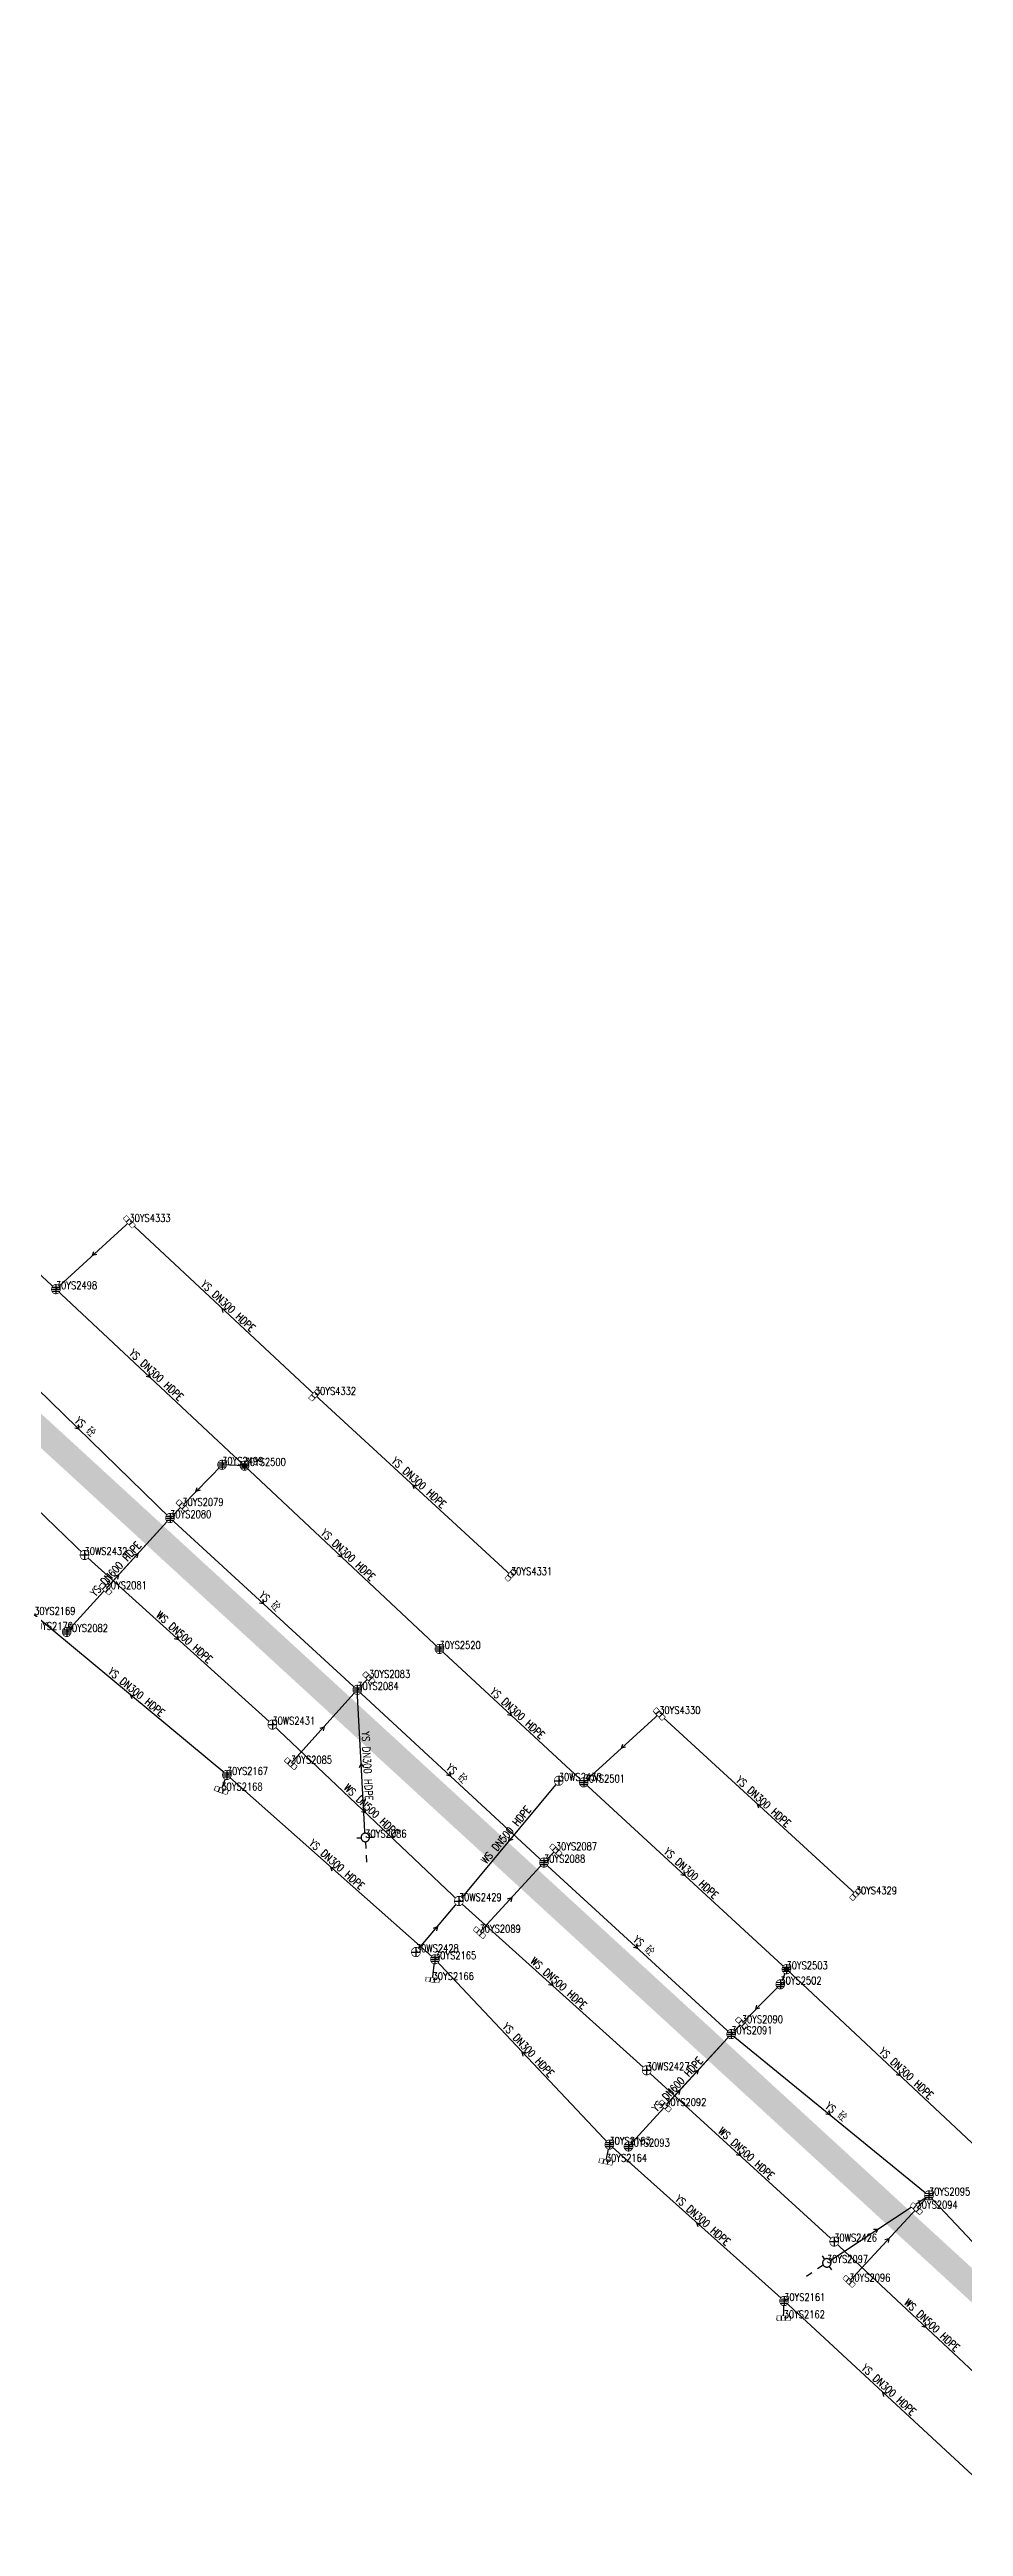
# Model space of a CAD drawing. Extents: x 78813 to 99477, y 2421021 to 2448125.
# Drawn here: x 87465.2 to 87573.1, y 2432624.8 to 2432917.2 of the extents above; entities that cross this region are included whole.
import ezdxf
from ezdxf.enums import TextEntityAlignment as Align

# ---------------------------------------------------------------- set-up
doc = ezdxf.new("R2010")
doc.units = 0
doc.set_wipeout_variables(frame=1)
doc.layers.get('0').update_dxf_attribs({"linetype": 'CONTINUOUS'})
for name, color, linetype in [('DX_WS', 16, 'CONTINUOUS'), ('DX_YS', 42, 'CONTINUOUS'), ('道路', 5, 'CONTINUOUS')]:
    doc.layers.add(name, color=color, linetype=linetype)
for name, color, linetype, true_color in [('WSLINE', 7, 'CONTINUOUS', 0x7f0000), ('YSANNEXE', 7, 'CONTINUOUS', 0xcc9900), ('YSLINE', 7, 'CONTINUOUS', 0xcc9900)]:
    doc.layers.add(name, color=color, linetype=linetype, true_color=true_color)
doc.styles.add('CcNameZT', font='txt.SHX', dxfattribs={"width": 0.8, "bigfont": 'HZTXT.SHX'})
doc.styles.get("Standard").update_dxf_attribs({"font": 'txt.shx', "bigfont": 'hztxt.shx'})

# ---------------------------------------------------------------- blocks, each defined once
blk = doc.blocks.new('PS污水井')
blk.add_lwpolyline([(1, 0), (1, 0.07), (0.99, 0.14), (0.98, 0.21), (0.96, 0.28), (0.94, 0.34), (0.91, 0.41), (0.88, 0.47), (0.85, 0.53), (0.81, 0.59), (0.77, 0.64), (0.72, 0.69), (0.67, 0.74), (0.62, 0.79), (0.56, 0.83), (0.5, 0.87), (0.44, 0.9), (0.37, 0.93), (0.31, 0.95), (0.24, 0.97), (0.17, 0.98), (0.1, 0.99), (0.03, 1), (-0.03, 1), (-0.1, 0.99), (-0.17, 0.98), (-0.24, 0.97), (-0.31, 0.95), (-0.37, 0.93), (-0.44, 0.9), (-0.5, 0.87), (-0.56, 0.83), (-0.62, 0.79), (-0.67, 0.74), (-0.72, 0.69), (-0.77, 0.64), (-0.81, 0.59), (-0.85, 0.53), (-0.88, 0.47), (-0.91, 0.41), (-0.94, 0.34), (-0.96, 0.28), (-0.98, 0.21), (-0.99, 0.14), (-1, 0.07), (-1, 0), (-1, -0.07), (-0.99, -0.14), (-0.98, -0.21), (-0.96, -0.28), (-0.94, -0.34), (-0.91, -0.41), (-0.88, -0.47), (-0.85, -0.53), (-0.81, -0.59), (-0.77, -0.64), (-0.72, -0.69), (-0.67, -0.74), (-0.62, -0.79), (-0.56, -0.83), (-0.5, -0.87), (-0.44, -0.9), (-0.37, -0.93), (-0.31, -0.95), (-0.24, -0.97), (-0.17, -0.98), (-0.1, -0.99), (-0.03, -1), (0.03, -1), (0.1, -0.99), (0.17, -0.98), (0.24, -0.97), (0.31, -0.95), (0.37, -0.93), (0.44, -0.9), (0.5, -0.87), (0.56, -0.83), (0.62, -0.79), (0.67, -0.74), (0.72, -0.69), (0.77, -0.64), (0.81, -0.59), (0.85, -0.53), (0.88, -0.47), (0.91, -0.41), (0.94, -0.34), (0.96, -0.28), (0.98, -0.21), (0.99, -0.14), (1, 0)], close=True)
blk.add_wipeout([(1, 0), (1, 0.07), (0.99, 0.14), (0.98, 0.21), (0.96, 0.28), (0.94, 0.34), (0.91, 0.41), (0.88, 0.47), (0.85, 0.53), (0.81, 0.59), (0.77, 0.64), (0.72, 0.69), (0.67, 0.74), (0.62, 0.79), (0.56, 0.83), (0.5, 0.87), (0.44, 0.9), (0.37, 0.93), (0.31, 0.95), (0.24, 0.97), (0.17, 0.98), (0.1, 0.99), (0.03, 1), (-0.03, 1), (-0.1, 0.99), (-0.17, 0.98), (-0.24, 0.97), (-0.31, 0.95), (-0.37, 0.93), (-0.44, 0.9), (-0.5, 0.87), (-0.56, 0.83), (-0.62, 0.79), (-0.67, 0.74), (-0.72, 0.69), (-0.77, 0.64), (-0.81, 0.59), (-0.85, 0.53), (-0.88, 0.47), (-0.91, 0.41), (-0.94, 0.34), (-0.96, 0.28), (-0.98, 0.21), (-0.99, 0.14), (-1, 0.07), (-1, 0), (-1, -0.07), (-0.99, -0.14), (-0.98, -0.21), (-0.96, -0.28), (-0.94, -0.34), (-0.91, -0.41), (-0.88, -0.47), (-0.85, -0.53), (-0.81, -0.59), (-0.77, -0.64), (-0.72, -0.69), (-0.67, -0.74), (-0.62, -0.79), (-0.56, -0.83), (-0.5, -0.87), (-0.44, -0.9), (-0.37, -0.93), (-0.31, -0.95), (-0.24, -0.97), (-0.17, -0.98), (-0.1, -0.99), (-0.03, -1), (0.03, -1), (0.1, -0.99), (0.17, -0.98), (0.24, -0.97), (0.31, -0.95), (0.37, -0.93), (0.44, -0.9), (0.5, -0.87), (0.56, -0.83), (0.62, -0.79), (0.67, -0.74), (0.72, -0.69), (0.77, -0.64), (0.81, -0.59), (0.85, -0.53), (0.88, -0.47), (0.91, -0.41), (0.94, -0.34), (0.96, -0.28), (0.98, -0.21), (0.99, -0.14)])
for p, q in [((-1, 0), (0, 0)), ((0, 1), (0, 0)), ((0, 0), (0, -1)), ((0, 0), (1, 0))]:
    blk.add_line(p, q)
blk = doc.blocks.new('LX')
for p, q in [((-0.866, 0.5), (0, 0)), ((0, 0), (-0.866, -0.5))]:
    blk.add_line(p, q)
blk = doc.blocks.new('PS雨篦')
blk.add_lwpolyline([(-1.5, 0.5), (0, 0.5), (1.5, 0.5), (1.5, -0.5), (0, -0.5), (-1.5, -0.5)], close=True)
blk.add_wipeout([(-1.5, 0.5), (0, 0.5), (1.5, 0.5), (1.5, -0.5), (0, -0.5), (-1.5, -0.5)])
for p, q in [((-0.51, -0.5), (-0.51, 0.5)), ((0.49, -0.5), (0.49, 0.5))]:
    blk.add_line(p, q)
blk = doc.blocks.new('PS雨水井')
blk.add_lwpolyline([(1, 0), (1, 0.07), (0.99, 0.14), (0.98, 0.21), (0.96, 0.28), (0.94, 0.34), (0.91, 0.41), (0.88, 0.47), (0.85, 0.53), (0.81, 0.59), (0.77, 0.64), (0.72, 0.69), (0.67, 0.74), (0.62, 0.79), (0.56, 0.83), (0.5, 0.87), (0.44, 0.9), (0.37, 0.93), (0.31, 0.95), (0.24, 0.97), (0.17, 0.98), (0.1, 0.99), (0.03, 1), (-0.03, 1), (-0.1, 0.99), (-0.17, 0.98), (-0.24, 0.97), (-0.31, 0.95), (-0.37, 0.93), (-0.44, 0.9), (-0.5, 0.87), (-0.56, 0.83), (-0.62, 0.79), (-0.67, 0.74), (-0.72, 0.69), (-0.77, 0.64), (-0.81, 0.59), (-0.85, 0.53), (-0.88, 0.47), (-0.91, 0.41), (-0.94, 0.34), (-0.96, 0.28), (-0.98, 0.21), (-0.99, 0.14), (-1, 0.07), (-1, 0), (-1, -0.07), (-0.99, -0.14), (-0.98, -0.21), (-0.96, -0.28), (-0.94, -0.34), (-0.91, -0.41), (-0.88, -0.47), (-0.85, -0.53), (-0.81, -0.59), (-0.77, -0.64), (-0.72, -0.69), (-0.67, -0.74), (-0.62, -0.79), (-0.56, -0.83), (-0.5, -0.87), (-0.44, -0.9), (-0.37, -0.93), (-0.31, -0.95), (-0.24, -0.97), (-0.17, -0.98), (-0.1, -0.99), (-0.03, -1), (0.03, -1), (0.1, -0.99), (0.17, -0.98), (0.24, -0.97), (0.31, -0.95), (0.37, -0.93), (0.44, -0.9), (0.5, -0.87), (0.56, -0.83), (0.62, -0.79), (0.67, -0.74), (0.72, -0.69), (0.77, -0.64), (0.81, -0.59), (0.85, -0.53), (0.88, -0.47), (0.91, -0.41), (0.94, -0.34), (0.96, -0.28), (0.98, -0.21), (0.99, -0.14), (1, 0)], close=True)
blk.add_wipeout([(1, 0), (1, 0.07), (0.99, 0.14), (0.98, 0.21), (0.96, 0.28), (0.94, 0.34), (0.91, 0.41), (0.88, 0.47), (0.85, 0.53), (0.81, 0.59), (0.77, 0.64), (0.72, 0.69), (0.67, 0.74), (0.62, 0.79), (0.56, 0.83), (0.5, 0.87), (0.44, 0.9), (0.37, 0.93), (0.31, 0.95), (0.24, 0.97), (0.17, 0.98), (0.1, 0.99), (0.03, 1), (-0.03, 1), (-0.1, 0.99), (-0.17, 0.98), (-0.24, 0.97), (-0.31, 0.95), (-0.37, 0.93), (-0.44, 0.9), (-0.5, 0.87), (-0.56, 0.83), (-0.62, 0.79), (-0.67, 0.74), (-0.72, 0.69), (-0.77, 0.64), (-0.81, 0.59), (-0.85, 0.53), (-0.88, 0.47), (-0.91, 0.41), (-0.94, 0.34), (-0.96, 0.28), (-0.98, 0.21), (-0.99, 0.14), (-1, 0.07), (-1, 0), (-1, -0.07), (-0.99, -0.14), (-0.98, -0.21), (-0.96, -0.28), (-0.94, -0.34), (-0.91, -0.41), (-0.88, -0.47), (-0.85, -0.53), (-0.81, -0.59), (-0.77, -0.64), (-0.72, -0.69), (-0.67, -0.74), (-0.62, -0.79), (-0.56, -0.83), (-0.5, -0.87), (-0.44, -0.9), (-0.37, -0.93), (-0.31, -0.95), (-0.24, -0.97), (-0.17, -0.98), (-0.1, -0.99), (-0.03, -1), (0.03, -1), (0.1, -0.99), (0.17, -0.98), (0.24, -0.97), (0.31, -0.95), (0.37, -0.93), (0.44, -0.9), (0.5, -0.87), (0.56, -0.83), (0.62, -0.79), (0.67, -0.74), (0.72, -0.69), (0.77, -0.64), (0.81, -0.59), (0.85, -0.53), (0.88, -0.47), (0.91, -0.41), (0.94, -0.34), (0.96, -0.28), (0.98, -0.21), (0.99, -0.14)])
for p, q in [((-1, 0), (0, 0)), ((-0.88, 0.48), (0, 0.47)), ((0, 1), (0, 0)), ((0, 0.47), (0.88, 0.47)), ((0, 0), (0, -1)), ((0, 0), (1, 0)), ((-0.88, -0.48), (0, -0.48)), ((0, -0.48), (0.88, -0.48))]:
    blk.add_line(p, q)
blk = doc.blocks.new('PS预留口')
blk.add_lwpolyline([(4.2, 0), (5.8, 0)])
blk.add_wipeout([(1, 0), (1, 0.07), (0.99, 0.14), (0.98, 0.21), (0.96, 0.28), (0.94, 0.34), (0.91, 0.41), (0.88, 0.47), (0.85, 0.53), (0.81, 0.59), (0.77, 0.64), (0.72, 0.69), (0.67, 0.74), (0.62, 0.79), (0.56, 0.83), (0.5, 0.87), (0.44, 0.9), (0.37, 0.93), (0.31, 0.95), (0.24, 0.97), (0.17, 0.98), (0.1, 0.99), (0.03, 1), (-0.03, 1), (-0.1, 0.99), (-0.17, 0.98), (-0.24, 0.97), (-0.31, 0.95), (-0.37, 0.93), (-0.44, 0.9), (-0.5, 0.87), (-0.56, 0.83), (-0.62, 0.79), (-0.67, 0.74), (-0.72, 0.69), (-0.77, 0.64), (-0.81, 0.59), (-0.85, 0.53), (-0.88, 0.47), (-0.91, 0.41), (-0.94, 0.34), (-0.96, 0.28), (-0.98, 0.21), (-0.99, 0.14), (-1, 0.07), (-1, 0), (-1, -0.07), (-0.99, -0.14), (-0.98, -0.21), (-0.96, -0.28), (-0.94, -0.34), (-0.91, -0.41), (-0.88, -0.47), (-0.85, -0.53), (-0.81, -0.59), (-0.77, -0.64), (-0.72, -0.69), (-0.67, -0.74), (-0.62, -0.79), (-0.56, -0.83), (-0.5, -0.87), (-0.44, -0.9), (-0.37, -0.93), (-0.31, -0.95), (-0.24, -0.97), (-0.17, -0.98), (-0.1, -0.99), (-0.03, -1), (0.03, -1), (0.1, -0.99), (0.17, -0.98), (0.24, -0.97), (0.31, -0.95), (0.37, -0.93), (0.44, -0.9), (0.5, -0.87), (0.56, -0.83), (0.62, -0.79), (0.67, -0.74), (0.72, -0.69), (0.77, -0.64), (0.81, -0.59), (0.85, -0.53), (0.88, -0.47), (0.91, -0.41), (0.94, -0.34), (0.96, -0.28), (0.98, -0.21), (0.99, -0.14)])
blk.add_line((1, 0), (2.6, 0))
blk.add_lwpolyline([(1, 0), (1, 0.07), (0.99, 0.14), (0.98, 0.21), (0.96, 0.28), (0.94, 0.34), (0.91, 0.41), (0.88, 0.47), (0.85, 0.53), (0.81, 0.59), (0.77, 0.64), (0.72, 0.69), (0.67, 0.74), (0.62, 0.79), (0.56, 0.83), (0.5, 0.87), (0.44, 0.9), (0.37, 0.93), (0.31, 0.95), (0.24, 0.97), (0.17, 0.98), (0.1, 0.99), (0.03, 1), (-0.03, 1), (-0.1, 0.99), (-0.17, 0.98), (-0.24, 0.97), (-0.31, 0.95), (-0.37, 0.93), (-0.44, 0.9), (-0.5, 0.87), (-0.56, 0.83), (-0.62, 0.79), (-0.67, 0.74), (-0.72, 0.69), (-0.77, 0.64), (-0.81, 0.59), (-0.85, 0.53), (-0.88, 0.47), (-0.91, 0.41), (-0.94, 0.34), (-0.96, 0.28), (-0.98, 0.21), (-0.99, 0.14), (-1, 0.07), (-1, 0), (-1, -0.07), (-0.99, -0.14), (-0.98, -0.21), (-0.96, -0.28), (-0.94, -0.34), (-0.91, -0.41), (-0.88, -0.47), (-0.85, -0.53), (-0.81, -0.59), (-0.77, -0.64), (-0.72, -0.69), (-0.67, -0.74), (-0.62, -0.79), (-0.56, -0.83), (-0.5, -0.87), (-0.44, -0.9), (-0.37, -0.93), (-0.31, -0.95), (-0.24, -0.97), (-0.17, -0.98), (-0.1, -0.99), (-0.03, -1), (0.03, -1), (0.1, -0.99), (0.17, -0.98), (0.24, -0.97), (0.31, -0.95), (0.37, -0.93), (0.44, -0.9), (0.5, -0.87), (0.56, -0.83), (0.62, -0.79), (0.67, -0.74), (0.72, -0.69), (0.77, -0.64), (0.81, -0.59), (0.85, -0.53), (0.88, -0.47), (0.91, -0.41), (0.94, -0.34), (0.96, -0.28), (0.98, -0.21), (0.99, -0.14), (1, 0)], close=True)
for points in [[(0, 1), (0, 2)], [(0, -2), (0, -1)]]:
    blk.add_lwpolyline(points)
blk = doc.blocks.new('测量点')
h = blk.add_hatch(color=256)
edge = h.paths.add_edge_path()
edge.add_arc((0, 0), 0.5, 0, 360)
blk.add_circle((0, 0), 0.5)
blk = doc.blocks.new('gc01')
h = blk.add_hatch(color=256)
edge = h.paths.add_edge_path()
edge.add_arc((0, 0), 0.5, 0, 360)
edge.add_arc((0, 0), 0.5, 0, 360)
blk.add_circle((0, 0), 0.5)

msp = doc.modelspace()

# ---------------------------------------------------------------- linework, layer by layer
at = {"layer": 'WSLINE'}
for p, q in [((87447.61, 2432760.51), (87469.34, 2432739.52)), ((87469.34, 2432739.52), (87491.53, 2432719.5)), ((87491.53, 2432719.5), (87513.55, 2432698.67)), ((87525.35, 2432712.87), (87513.55, 2432698.67)), ((87508.48, 2432692.64), (87513.55, 2432698.67)), ((87513.55, 2432698.67), (87535.73, 2432678.69)), ((87535.73, 2432678.69), (87557.88, 2432658.47)), ((87557.88, 2432658.47), (87579.56, 2432638.16))]:
    msp.add_line(p, q, dxfattribs=at)
at = {"layer": 'YSLINE'}
for p, q in [((87441.41, 2432793.48), (87465.96, 2432770.9)), ((87474.64, 2432778.85), (87465.96, 2432770.9)), ((87496.54, 2432758.42), (87474.64, 2432778.85)), ((87465.96, 2432770.9), (87488.24, 2432750.06)), ((87457.93, 2432764.84), (87479.44, 2432743.88)), ((87519.7, 2432737.15), (87496.54, 2432758.42)), ((87485.59, 2432750.17), (87479.44, 2432743.88)), ((87488.24, 2432750.06), (87485.59, 2432750.17)), ((87488.24, 2432750.06), (87511.26, 2432728.43)), ((87480.89, 2432745.32), (87479.44, 2432743.88)), ((87471.83, 2432735.5), (87479.44, 2432743.88)), ((87479.44, 2432743.88), (87501.56, 2432723.6)), ((87486.15, 2432713.56), (87463.4, 2432732.47)), ((87502.93, 2432725.02), (87501.56, 2432723.6)), ((87493.7, 2432714.89), (87501.56, 2432723.6)), ((87502.5, 2432706.17), (87501.56, 2432723.6)), ((87537.21, 2432720.75), (87528.3, 2432712.67)), ((87560.42, 2432699.46), (87537.21, 2432720.75)), ((87485.5, 2432711.73), (87486.15, 2432713.56)), ((87528.3, 2432712.67), (87552.24, 2432690.62)), ((87525, 2432704.67), (87523.6, 2432703.21)), ((87515.99, 2432694.94), (87523.6, 2432703.21)), ((87523.6, 2432703.21), (87545.72, 2432682.96)), ((87510.45, 2432689.35), (87510.73, 2432691.79)), ((87531.33, 2432669.91), (87510.73, 2432691.79)), ((87552.24, 2432690.62), (87551.52, 2432688.83)), ((87552.24, 2432690.62), (87579.13, 2432665.45)), ((87551.52, 2432688.83), (87545.72, 2432682.96)), ((87546.96, 2432684.26), (87545.72, 2432682.96)), ((87537.91, 2432674.47), (87545.72, 2432682.96)), ((87545.72, 2432682.96), (87569.07, 2432663.92)), ((87530.91, 2432667.89), (87531.33, 2432669.91)), ((87551.96, 2432651.45), (87531.33, 2432669.91)), ((87567.59, 2432662.36), (87569.07, 2432663.92)), ((87569.07, 2432663.92), (87589.57, 2432642.04)), ((87551.91, 2432649.42), (87551.96, 2432651.45)), ((87575.26, 2432629.9), (87551.96, 2432651.45))]:
    msp.add_line(p, q, dxfattribs=at)

# ---------------------------------------------------------------- block references
at = {"layer": 'DX_WS', "yscale": 0.5, "zscale": 0.5}
for p, xscale, rotation in [((87480.43, 2432729.51), 0.4999999999871826, 317.9915762995381), ((87502.54, 2432709.08), 0.5000000000878982, 316.8456606964688), ((87519.45, 2432705.77), 0.4999999999526228, 230.3290336375206), ((87511.02, 2432695.65), 0.5000000000087907, 49.84732817702908), ((87524.64, 2432688.68), 0.4999999999871826, 317.9915762995381), ((87546.81, 2432668.58), 0.4999999999256761, 317.4186185119841), ((87568.72, 2432648.31), 0.5000000000878982, 316.8456606964688)]:
    msp.add_blockref('LX', p, dxfattribs=dict(at, xscale=xscale, rotation=rotation))
at = {"layer": 'YSANNEXE', "yscale": 0.5, "zscale": 0.5}
for p, xscale, rotation in [((87470.3, 2432774.87), 0.4999999999172562, 222.3076245014291), ((87485.59, 2432768.63), 0.5000000000109518, 136.9369130337061), ((87477.1, 2432760.48), 0.5000000000878982, 316.8456606964688), ((87468.69, 2432754.36), 0.4999999999800757, 315.6997451186957), ((87508.12, 2432747.79), 0.500000000145689, 137.509870812667), ((87475.64, 2432739.69), 0.4999999998621667, 47.55549698130921), ((87499.75, 2432739.25), 0.5000000000878982, 316.8456606964688), ((87490.5, 2432733.74), 0.4999999999256761, 317.4186185119841), ((87474.78, 2432723.01), 0.5000000001337086, 140.3746597887513), ((87519.78, 2432720.55), 0.4999999999256761, 317.4186185119841), ((87497.63, 2432719.25), 0.5000000000436156, 48.12845479608112), ((87532.75, 2432716.71), 0.4999999999172562, 222.3076245014291), ((87502.03, 2432714.88), 0.5000000000249325, 92.81916281120425), ((87512.58, 2432713.41), 0.4999999999256761, 317.4186185119841), ((87548.82, 2432710.11), 0.500000000145689, 137.509870812667), ((87498.44, 2432702.67), 0.5000000000124648, 138.6557864201895), ((87540.27, 2432701.64), 0.4999999999256761, 317.4186185119841), ((87519.79, 2432699.08), 0.4999999998621667, 47.55549698130921), ((87534.66, 2432693.08), 0.4999999999256761, 317.4186185119841), ((87521.03, 2432680.85), 0.4999999998977985, 133.4991662763766), ((87541.82, 2432678.71), 0.4999999998621667, 47.55549698130921), ((87565.69, 2432678.03), 0.5000000000878982, 316.8456606964688), ((87557.4, 2432673.44), 0.4999999999499777, 320.8563652809367), ((87541.65, 2432660.68), 0.4999999998782457, 138.082828643291), ((87563.04, 2432659.94), 0.499999999879607, 33.23155209558666), ((87564.35, 2432658.84), 0.5000000000658894, 46.98253920664027), ((87563.61, 2432640.67), 0.500000000145689, 137.509870812667)]:
    msp.add_blockref('LX', p, dxfattribs=dict(at, xscale=xscale, rotation=rotation))

# ---------------------------------------------------------------- texts
at = {"layer": 'DX_WS', "style": 'CcNameZT', "width": 0.8}
for rotation, p in [(317.936, (87480.6, 2432729.7, 0.38)), (316.5919, (87502.71, 2432709.27, 0.43)), (50.2823, (87519.26, 2432705.93, 0.71)), (317.9841, (87524.81, 2432688.86, 0.46)), (317.61, (87546.97, 2432668.76, 0.43)), (316.8699, (87568.89, 2432648.5, 0.36))]:
    msp.add_text(' WS DN500 HDPE', height=0.9, rotation=rotation, dxfattribs=at).set_placement(p, align=Align.CENTER)
at = {"layer": 'DX_YS', "style": 'CcNameZT', "width": 0.8}
for s, rotation, p in [(' YS DN300 HDPE', 316.994, (87485.76, 2432768.81, 2.81)), (' YS DN300 HDPE', 316.9195, (87477.28, 2432760.67, 2.76)), (' YS 砼', 315.7244, (87468.86, 2432754.54, 1.89)), (' YS DN300 HDPE', 317.4492, (87508.29, 2432747.97, 2.77)), (' YS DN300 HDPE', 316.7718, (87499.92, 2432739.43, 2.78)), (' YS 砼', 317.4986, (87490.67, 2432733.92, 1.87)), (' YS DN300 HDPE', 320.274, (87474.94, 2432723.2, 2.97)), (' YS DN300 HDPE', 317.227, (87519.95, 2432720.73, 2.62)), (' YS DN300 HDPE', 273.0764, (87502.28, 2432714.9, 2.17)), (' YS 砼', 317.2205, (87512.75, 2432713.59, 1.82)), (' YS DN300 HDPE', 317.4779, (87548.98, 2432710.29, 2.64)), (' YS DN300 HDPE', 317.3548, (87540.44, 2432701.83, 2.69)), (' YS 砼', 317.5263, (87534.83, 2432693.27, 1.83)), (' YS DN300 HDPE', 313.2779, (87521.21, 2432681.02, 2.76)), (' YS DN300 HDPE', 316.8944, (87565.86, 2432678.22, 2.68)), (' YS 砼', 320.8096, (87557.55, 2432673.63, 1.69)), (' YS DN300 HDPE', 318.1872, (87541.81, 2432660.87, 2.95)), (' YS DN300 HDPE', 317.2239, (87563.79, 2432640.86, 3.03))]:
    msp.add_text(s, height=0.9, rotation=rotation, dxfattribs=at).set_placement(p, align=Align.CENTER)
at = {"layer": 'DX_YS', "width": 0.8}
msp.add_text('30YS2169', height=0.9, dxfattribs=at).set_placement((87463.4, 2432732.47, 2.97))

# ---------------------------------------------------------------- next in the draw order: block references
at = {"layer": 'DX_WS', "xscale": 0.5, "yscale": 0.5, "zscale": 0.5}
for p in [(87469.34, 2432739.52, 0.38), (87491.53, 2432719.5, 0.43), (87525.35, 2432712.87, 0.71), (87513.55, 2432698.67, 0.46), (87508.48, 2432692.64, 0.63), (87535.73, 2432678.69, 0.43), (87557.88, 2432658.47, 0.36)]:
    msp.add_blockref('PS污水井', p, dxfattribs=at)
at = {"layer": 'DX_YS', "yscale": 0.5, "zscale": 0.5}
for p, xscale, rotation in [((87474.64, 2432778.85, 2.66), 0.4999999999724175, 132.4918964303236), ((87496.54, 2432758.42, 2.81), 0.4999999999793807, 46.99404475084244), ((87519.7, 2432737.15, 2.77), 0.4999999999864765, 47.44924951302023), ((87537.21, 2432720.75, 2.48), 0.5000000001034847, 132.2403653900478), ((87560.42, 2432699.46, 2.64), 0.4999999998509871, 47.47793244993868), ((87515.99, 2432694.94, 2.83), 0.5000000000283181, 317.4012495504878), ((87510.45, 2432689.35, 3.38), 0.5000000000182274, 353.3868751683096)]:
    msp.add_blockref('PS雨篦', p, dxfattribs=dict(at, xscale=xscale, rotation=rotation))
at = {"layer": 'DX_YS', "xscale": 0.5, "yscale": 0.5, "zscale": 0.5}
for p in [(87465.96, 2432770.9, 2.76), (87485.59, 2432750.17, 2.44), (87488.24, 2432750.06, 2.78), (87551.52, 2432688.83, 2.39), (87551.96, 2432651.45, 2.95)]:
    msp.add_blockref('PS雨水井', p, dxfattribs=at)

# ---------------------------------------------------------------- next in the draw order: linework, layer by layer
at = {"layer": 'YSLINE'}
for p, q in [((87467.24, 2432730.44), (87479.44, 2432743.88)), ((87511.26, 2432728.43), (87528.3, 2432712.67)), ((87501.56, 2432723.6), (87523.6, 2432703.21)), ((87510.73, 2432691.79), (87486.15, 2432713.56)), ((87533.59, 2432669.69), (87545.72, 2432682.96)), ((87557.01, 2432655.95), (87569.07, 2432663.92)), ((87559.64, 2432653.76), (87569.07, 2432663.92))]:
    msp.add_line(p, q, dxfattribs=at)

# ---------------------------------------------------------------- next in the draw order: block references
at = {"layer": 'DX_YS', "xscale": 0.5, "yscale": 0.5, "zscale": 0.5}
for name, p in [('测量点', (87488.24, 2432750.06, 2.81)), ('gc01', (87488.24, 2432750.06, 2.81)), ('PS雨水井', (87552.24, 2432690.62, 2.68))]:
    msp.add_blockref(name, p, dxfattribs=at)
at = {"layer": 'DX_YS', "xscale": 0.4999999999947662, "yscale": 0.5, "zscale": 0.5, "rotation": 358.4260272568062}
msp.add_blockref('PS雨篦', (87551.91, 2432649.42, 3.32), dxfattribs=at)

# ---------------------------------------------------------------- next in the draw order: texts
at = {"layer": 'DX_WS', "style": 'CcNameZT', "width": 0.8}
for s, p in [('30WS2432', (87469.34, 2432739.52, 0.38)), ('30WS2431', (87491.53, 2432719.5, 0.43)), ('30WS2430', (87525.35, 2432712.87, 0.71)), ('30WS2429', (87513.55, 2432698.67, 0.46)), ('30WS2428', (87508.48, 2432692.64, 0.63)), ('30WS2427', (87535.73, 2432678.69, 0.43)), ('30WS2426', (87557.88, 2432658.47, 0.36))]:
    msp.add_text(s, height=0.9, dxfattribs=at).set_placement(p)
at = {"layer": 'DX_YS', "width": 0.8}
for s, p in [('30YS4333', (87474.64, 2432778.85, 2.66)), ('30YS2498', (87465.96, 2432770.9, 2.76)), ('30YS4332', (87496.54, 2432758.42, 2.81)), ('30YS2499', (87485.59, 2432750.17, 2.44)), ('30YS2500', (87488.24, 2432750.06, 2.78)), ('30YS4331', (87519.7, 2432737.15, 2.77)), ('30YS4330', (87537.21, 2432720.75, 2.48)), ('30YS4329', (87560.42, 2432699.46, 2.64)), ('30YS2089', (87515.99, 2432694.94, 2.83))]:
    msp.add_text(s, height=0.9, dxfattribs=at).set_placement(p)

# ---------------------------------------------------------------- next in the draw order: block references
at = {"layer": 'DX_YS', "xscale": 0.5, "yscale": 0.5, "zscale": 0.5}
for name, p in [('PS雨水井', (87479.44, 2432743.88, 1.87)), ('PS雨水井', (87467.24, 2432730.44, 2.45)), ('PS雨水井', (87511.26, 2432728.43, 2.62)), ('PS雨水井', (87501.56, 2432723.6, 1.82)), ('PS雨水井', (87486.15, 2432713.56, 2.97)), ('PS雨水井', (87528.3, 2432712.67, 2.69)), ('PS雨水井', (87523.6, 2432703.21, 1.83)), ('PS雨水井', (87510.73, 2432691.79, 2.96)), ('测量点', (87552.24, 2432690.62, 2.68)), ('gc01', (87552.24, 2432690.62, 2.68)), ('PS雨水井', (87533.59, 2432669.69, 2.41))]:
    msp.add_blockref(name, p, dxfattribs=at)
at = {"layer": 'DX_YS', "yscale": 0.5, "zscale": 0.5}
for name, p, xscale, rotation in [('PS雨篦', (87471.83, 2432735.5, 2.79), 0.4999999999988882, 317.7488038474474), ('PS雨篦', (87493.7, 2432714.89, 3.01), 0.4999999998847843, 317.9470813797187), ('PS预留口', (87502.5, 2432706.17, 2.17), 0.5000000002019853, 273.07643354785), ('PS雨篦', (87546.96, 2432684.26, 2.9), 0.4999999999643333, 136.6262572007307), ('PS雨篦', (87537.91, 2432674.47, 2.72), 0.4999999999988337, 317.3855053813122), ('PS雨篦', (87567.59, 2432662.36, 2.95), 0.5000000000644561, 316.6570094678843), ('PS雨篦', (87559.64, 2432653.76, 3.07), 0.5000000001179498, 317.1422930883895)]:
    msp.add_blockref(name, p, dxfattribs=dict(at, xscale=xscale, rotation=rotation))

# ---------------------------------------------------------------- next in the draw order: texts
at = {"layer": 'DX_YS', "width": 0.8}
for s, p in [('30YS2502', (87551.52, 2432688.83, 2.39)), ('30YS2503', (87552.24, 2432690.62, 2.68)), ('30YS2162', (87551.91, 2432649.42, 3.32))]:
    msp.add_text(s, height=0.9, dxfattribs=at).set_placement(p)

# ---------------------------------------------------------------- next in the draw order: block references
at = {"layer": 'DX_YS', "yscale": 0.5, "zscale": 0.5}
for name, p, xscale, rotation in [('PS雨篦', (87480.89, 2432745.32, 2.88), 0.4999999999060741, 134.822001960219), ('PS雨篦', (87502.93, 2432725.02, 2.81), 0.4999999999591795, 136.0491052792135), ('PS雨篦', (87485.5, 2432711.73, 3.52), 0.5000000000067975, 340.3660993624185), ('PS雨篦', (87525, 2432704.67, 3.29), 0.4999999998880502, 136.2009934701943), ('PS预留口', (87557.01, 2432655.95, 2.97), 0.5000000000535507, 213.4614571596804)]:
    msp.add_blockref(name, p, dxfattribs=dict(at, xscale=xscale, rotation=rotation))
at = {"layer": 'DX_YS', "xscale": 0.5, "yscale": 0.5, "zscale": 0.5}
for p in [(87545.72, 2432682.96, 1.69), (87531.33, 2432669.91, 2.76), (87569.07, 2432663.92, 1.82)]:
    msp.add_blockref('PS雨水井', p, dxfattribs=at)
at = {"layer": 'YSANNEXE', "yscale": 0.5, "zscale": 0.5}
for p, xscale, rotation in [((87473.34, 2432737.16), 0.4999999998621667, 47.55549698130921), ((87548.62, 2432685.89), 0.5000000001441505, 225.1724135036378), ((87539.65, 2432676.32), 0.4999999998621667, 47.55549698130921)]:
    msp.add_blockref('LX', p, dxfattribs=dict(at, xscale=xscale, rotation=rotation))

# ---------------------------------------------------------------- next in the draw order: texts
at = {"layer": 'DX_YS', "style": 'CcNameZT', "width": 0.8}
for s, rotation, p in [(' YS DN600 HDPE', 47.7582, (87473.15, 2432737.33, 2.45)), (' YS DN300 HDPE', 318.466, (87498.61, 2432702.86, 2.96)), (' YS DN600 HDPE', 47.545, (87539.47, 2432676.49, 2.41))]:
    msp.add_text(s, height=0.9, rotation=rotation, dxfattribs=at).set_placement(p, align=Align.CENTER)
at = {"layer": 'DX_YS', "width": 0.8}
for s, p in [('30YS2081', (87471.83, 2432735.5, 2.79)), ('30YS2170', (87463.1, 2432730.68, 3.51)), ('30YS2082', (87467.24, 2432730.44, 2.45)), ('30YS2520', (87511.26, 2432728.43, 2.62)), ('30YS2085', (87493.7, 2432714.89, 3.01)), ('30YS2501', (87528.3, 2432712.67, 2.69)), ('30YS2086', (87502.5, 2432706.17, 2.17)), ('30YS2165', (87510.73, 2432691.79, 2.96)), ('30YS2166', (87510.45, 2432689.35, 3.38)), ('30YS2092', (87537.91, 2432674.47, 2.72)), ('30YS2093', (87533.59, 2432669.69, 2.41)), ('30YS2096', (87559.64, 2432653.76, 3.07))]:
    msp.add_text(s, height=0.9, dxfattribs=at).set_placement(p)

# ---------------------------------------------------------------- next in the draw order: block references
at = {"layer": 'DX_YS', "xscale": 0.4999999999964227, "yscale": 0.5, "zscale": 0.5, "rotation": 348.3966913613614}
msp.add_blockref('PS雨篦', (87530.91, 2432667.89, 3.08), dxfattribs=at)
at = {"layer": 'YSANNEXE', "xscale": 0.5000000000623607, "yscale": 0.5, "zscale": 0.5, "rotation": 225.7453712877373}
msp.add_blockref('LX', (87482.51, 2432747.02), dxfattribs=at)

# ---------------------------------------------------------------- next in the draw order: texts
at = {"layer": 'DX_YS', "width": 0.8}
for s, p in [('30YS2080', (87479.44, 2432743.88, 1.87)), ('30YS2079', (87480.89, 2432745.32, 2.88)), ('30YS2084', (87501.56, 2432723.6, 1.82)), ('30YS2083', (87502.93, 2432725.02, 2.81)), ('30YS2168', (87485.5, 2432711.73, 3.52)), ('30YS2167', (87486.15, 2432713.56, 2.97)), ('30YS2088', (87523.6, 2432703.21, 1.83)), ('30YS2087', (87525, 2432704.67, 3.29)), ('30YS2091', (87545.72, 2432682.96, 1.69)), ('30YS2090', (87546.96, 2432684.26, 2.9)), ('30YS2163', (87531.33, 2432669.91, 2.76)), ('30YS2094', (87567.59, 2432662.36, 2.95)), ('30YS2095', (87569.07, 2432663.92, 1.82)), ('30YS2097', (87557.01, 2432655.95, 2.97)), ('30YS2161', (87551.96, 2432651.45, 2.95))]:
    msp.add_text(s, height=0.9, dxfattribs=at).set_placement(p)

# ---------------------------------------------------------------- next in the draw order: linework, layer by layer
at = {"layer": '道路', "const_width": 3, "flags": 128}
msp.add_lwpolyline([(87836.65, 2432412.45), (86739.68, 2433418.96)], dxfattribs=at)

# ---------------------------------------------------------------- next in the draw order: texts
at = {"layer": 'DX_YS', "width": 0.8}
msp.add_text('30YS2164', height=0.9, dxfattribs=at).set_placement((87530.91, 2432667.89, 3.08))

doc.saveas('drawing.dxf')
